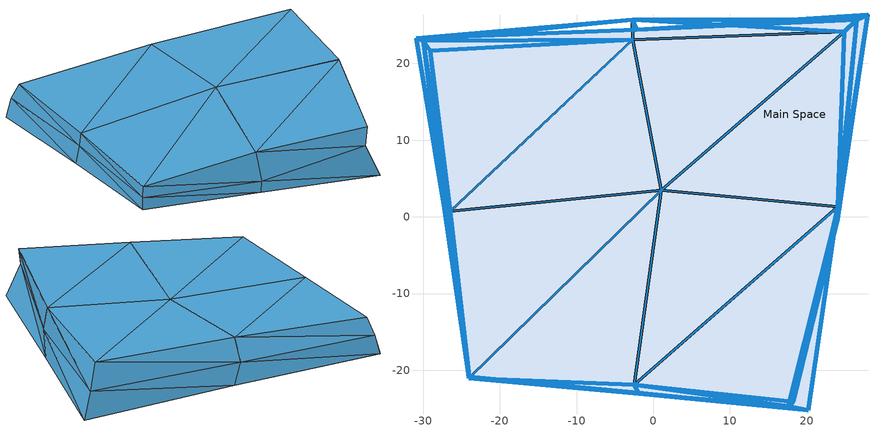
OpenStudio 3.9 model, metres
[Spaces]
Main Space
 floor ground (M16_300mm_heavyweight_concrete): -30.94,23.27 -5.18,-1.17 -27.25,1.2 z0; -5.18,-1.17 20.21,-25.2 -1.96,-22.93 z0; -27.25,1.2 -1.96,-22.93 -24.05,-20.83 z0; -5.18,-1.17 -1.96,-22.93 -27.25,1.2 z0; 28,26.34 23.94,0.39 -2.14,24.38 z0; 23.94,0.39 20.21,-25.2 -5.18,-1.17 z0; -2.14,24.38 -5.18,-1.17 -30.94,23.27 z0; 23.94,0.39 -5.18,-1.17 -2.14,24.38 z0
 wall outside (generic_window_frame): -24.05,-21.07,4.71 -26.5,0.75,5.99 -24.02,-20.82,2.35; -26.5,0.75,5.99 -29.08,21.69,6.87 -26.69,0.95,3.48; -24.02,-20.82,2.35 -26.69,0.95,3.48 -24.05,-20.83,0; -26.5,0.75,5.99 -26.69,0.95,3.48 -24.02,-20.82,2.35; 20.21,-25.2,0 -1.9,-23.09,2.27 -1.96,-22.93,0; -1.9,-23.09,2.27 -24.05,-21.07,4.71 -24.02,-20.82,2.35; -1.96,-22.93,0 -24.02,-20.82,2.35 -24.05,-20.83,0; -1.9,-23.09,2.27 -24.02,-20.82,2.35 -1.96,-22.93,0; -24.05,-20.83,0 -26.69,0.95,3.48 -27.25,1.2,0; -26.69,0.95,3.48 -29.08,21.69,6.87 -30.01,22.99,3.69; -27.25,1.2,0 -30.01,22.99,3.69 -30.94,23.27,0; -26.69,0.95,3.48 -30.01,22.99,3.69 -27.25,1.2,0; -24.05,-21.07,4.71 1.03,3.49,8.35 -26.5,0.75,5.99; 1.03,3.49,8.35 24.92,24.13,9.85 -2.7,23.07,8.86; -26.5,0.75,5.99 -2.7,23.07,8.86 -29.08,21.69,6.87; 1.03,3.49,8.35 -2.7,23.07,8.86 -26.5,0.75,5.99; 18.25,-24.09,9.5 -2.48,-21.91,7.6 17.58,-24.69,6.08; -2.48,-21.91,7.6 -24.05,-21.07,4.71 -1.9,-23.09,2.27; 17.58,-24.69,6.08 -1.9,-23.09,2.27 20.21,-25.2,0; -2.48,-21.91,7.6 -1.9,-23.09,2.27 17.58,-24.69,6.08; 18.25,-24.09,9.5 24.08,1.29,10.25 -2.48,-21.91,7.6; 24.08,1.29,10.25 24.92,24.13,9.85 1.03,3.49,8.35; -2.48,-21.91,7.6 1.03,3.49,8.35 -24.05,-21.07,4.71; 24.08,1.29,10.25 1.03,3.49,8.35 -2.48,-21.91,7.6; -29.08,21.69,6.87 -2.7,23.07,8.86 -30.01,22.99,3.69; -2.7,23.07,8.86 24.92,24.13,9.85 -2.75,25.68,4.99; -30.01,22.99,3.69 -2.75,25.68,4.99 -30.94,23.27,0; -2.7,23.07,8.86 -2.75,25.68,4.99 -30.01,22.99,3.69; -30.94,23.27,0 -2.75,25.68,4.99 -2.14,24.38,0; -2.75,25.68,4.99 24.92,24.13,9.85 26.54,25.69,5.15; -2.14,24.38,0 26.54,25.69,5.15 28,26.34,0; -2.75,25.68,4.99 26.54,25.69,5.15 -2.14,24.38,0; 28,26.34,0 24.05,-0.25,5.29 23.94,0.39,0; 24.05,-0.25,5.29 18.25,-24.09,9.5 17.58,-24.69,6.08; 23.94,0.39,0 17.58,-24.69,6.08 20.21,-25.2,0; 24.05,-0.25,5.29 17.58,-24.69,6.08 23.94,0.39,0; 24.92,24.13,9.85 24.08,1.29,10.25 26.54,25.69,5.15; 24.08,1.29,10.25 18.25,-24.09,9.5 24.05,-0.25,5.29; 26.54,25.69,5.15 24.05,-0.25,5.29 28,26.34,0; 24.08,1.29,10.25 24.05,-0.25,5.29 26.54,25.69,5.15
 window (low_iron_3mm): -24.05,-21.06,4.71 -26.5,0.74,5.99 -24.02,-20.81,2.35; -26.5,0.76,5.99 -29.08,21.68,6.87 -26.69,0.96,3.48; -24.02,-20.81,2.35 -26.69,0.94,3.48 -24.05,-20.82,0; -26.5,0.74,5.99 -26.69,0.94,3.48 -24.02,-20.81,2.35; 20.2,-25.2,0 -1.89,-23.09,2.27 -1.95,-22.93,0; -1.97,-22.93,0 -24.01,-20.82,2.35 -24.04,-20.83,0; -1.91,-23.08,2.27 -24.01,-20.82,2.35 -1.97,-22.93,0; 17.57,-24.69,6.08 -1.89,-23.09,2.27 20.2,-25.2,0; -2.48,-21.91,7.59 -1.89,-23.09,2.28 17.57,-24.69,6.08; -29.07,21.69,6.87 -2.71,23.07,8.86 -30,22.99,3.69; -30,22.99,3.69 -2.76,25.68,4.99 -30.93,23.27,0; -30.93,23.27,0 -2.76,25.68,4.99 -2.14,24.38,0; -2.74,25.68,4.99 24.91,24.13,9.85 26.53,25.69,5.16; -2.13,24.38,0 26.53,25.69,5.15 27.99,26.34,0; -2.74,25.68,4.99 26.53,25.69,5.15 -2.13,24.38,0; 28,26.33,0 24.05,-0.24,5.29 23.95,0.4,0; 24.05,-0.26,5.29 18.25,-24.08,9.49 17.59,-24.68,6.09; 23.94,0.38,0 17.59,-24.68,6.08 20.21,-25.19,0; 24.05,-0.26,5.29 17.59,-24.68,6.08 23.94,0.38,0; 24.92,24.12,9.85 24.08,1.3,10.25 26.54,25.68,5.16; 24.07,1.28,10.25 18.25,-24.08,9.5 24.05,-0.26,5.3; 26.54,25.68,5.15 24.05,-0.24,5.29 28,26.33,0; 24.08,1.3,10.25 24.05,-0.24,5.29 26.54,25.68,5.15
 window (clear_6mm): -1.91,-23.08,2.27 -24.04,-21.07,4.71 -24.01,-20.82,2.35; -24.05,-20.82,0 -26.69,0.94,3.47 -27.25,1.19,0; -26.69,0.96,3.48 -29.08,21.68,6.87 -30.01,22.98,3.69; -27.26,1.21,0 -30.01,22.98,3.69 -30.93,23.26,0; -26.69,0.96,3.48 -30.01,22.98,3.69 -27.26,1.21,0; 18.24,-24.09,9.49 -2.47,-21.91,7.6 17.57,-24.69,6.09; -2.49,-21.91,7.59 -24.04,-21.07,4.71 -1.91,-23.08,2.27
 skylight (low_iron_3mm): -24.05,-21.06,4.71 1.02,3.48,8.34 -26.49,0.75,5.99; 1.04,3.5,8.35 24.91,24.12,9.85 -2.69,23.06,8.86; -26.49,0.76,5.99 -2.71,23.06,8.86 -29.07,21.68,6.87; 1.02,3.49,8.35 -2.7,23.06,8.86 -26.49,0.76,5.99; 18.24,-24.09,9.5 24.07,1.28,10.25 -2.48,-21.91,7.6; 24.07,1.3,10.25 24.91,24.12,9.85 1.04,3.49,8.35; -2.49,-21.9,7.6 1.03,3.48,8.34 -24.04,-21.06,4.71; 24.07,1.29,10.25 1.04,3.48,8.35 -2.48,-21.9,7.6; -2.69,23.07,8.86 24.91,24.13,9.85 -2.74,25.68,5; -2.71,23.07,8.86 -2.76,25.68,4.99 -30,22.99,3.69
[Site:GroundTemperature:BuildingSurface]

[Construction]
clear_6mm: clear_6mm
M16_300mm_heavyweight_concrete: M16_300mm_heavyweight_concrete
low_iron_3mm: low_iron_3mm
generic_window_frame: generic_window_frame
[WindowMaterial:Glazing] Optical Data Type=SpectralAverage; Infrared Transmittance at Normal Incidence=0; Front Side Infrared Hemispherical Emissivity=0.84; Back Side Infrared Hemispherical Emissivity=0.84; Conductivity {W/m-K}=0.9
Name | Thickness {m} | Solar Transmittance at Normal Incidence | Front Side Solar Reflectance at Normal Incidence | Back Side Solar Reflectance at Normal Incidence | Visible Transmittance at Normal Incidence | Front Side Visible Reflectance at Normal Incidence | Back Side Visible Reflectance at Normal Incidence
clear_6mm | 0.006 | 0.775 | 0.071 | 0.071 | 0.881 | 0.08 | 0.08
low_iron_3mm | 0.003 | 0.899 | 0.079 | 0.079 | 0.913 | 0.082 | 0.082
[Material] Thermal Absorptance=0.9; Solar Absorptance=0.7; Visible Absorptance=0.7
Name | Roughness | Thickness {m} | Conductivity {W/m-K} | Density {kg/m3} | Specific Heat {J/kg-K}
M16_300mm_heavyweight_concrete | MediumRough | 0.3048 | 1.95 | 2240 | 900
generic_window_frame | MediumSmooth | 0.1 | 0.17 | 700 | 1000
[Space]
Main Space: Thermal Zone=Main Zone
[ThermalZone]
Main Zone: Primary Daylighting Control=Daylighting Control; Illuminance Map=Floor Illuminance Map; Thermostat=Thermostat Setpoint Dual Setpoint 1; Use Ideal Air Loads=No
[Sizing:Zone]
Main Zone: Zone Cooling Design Supply Air Temperature Input Method=SupplyAirTemperature; Zone Cooling Design Supply Air Temperature {C}=14; Zone Cooling Design Supply Air Temperature Difference {deltaC}=11.11; Zone Heating Design Supply Air Temperature Input Method=SupplyAirTemperature; Zone Heating Design Supply Air Temperature {C}=40; Zone Heating Design Supply Air Temperature Difference {deltaC}=11.11; Zone Cooling Design Supply Air Humidity Ratio {kg-H2O/kg-air}=0.0085; Zone Heating Design Supply Air Humidity Ratio {kg-H2O/kg-air}=0.008; Cooling Design Air Flow Method=DesignDay; Heating Design Air Flow Method=DesignDay; Account for Dedicated Outdoor Air System=No; Dedicated Outdoor Air System Control Strategy=NeutralSupplyAir; Dedicated Outdoor Air Low Setpoint Temperature for Design {C}=autosize; Dedicated Outdoor Air High Setpoint Temperature for Design {C}=autosize; Zone Load Sizing Method=Sensible Load Only No Latent Load; Zone Latent Cooling Design Supply Air Humidity Ratio Input Method=HumidityRatioDifference; Zone Cooling Design Supply Air Humidity Ratio Difference {kgWater/kgDryAir}=0.005; Zone Latent Heating Design Supply Air Humidity Ratio Input Method=HumidityRatioDifference; Zone Humidification Design Supply Air Humidity Ratio Difference {kgWater/kgDryAir}=0.005; Sizing Option=Coincident
[Zone equipment]
Main Zone: Zone HVAC Ideal Loads Air System 1
[ThermostatSetpoint:DualSetpoint]
Thermostat Setpoint Dual Setpoint 1: Heating Setpoint Temperature Schedule=Schedule Ruleset 1; Cooling Setpoint Temperature Schedule=Schedule Ruleset 2
[Daylighting:Control]
Daylighting Control: Space=Main Space; Position X-Coordinate {m}=-1.56463; Position Y-Coordinate {m}=0.801783; Position Z-Coordinate {m}=0.3
[Schedule:Ruleset]
Name | Default Day Schedule
Schedule Ruleset 1 | Schedule Day 1
Schedule Ruleset 2 | Schedule Day 2
[Schedule:Day]
Schedule Day 1; Schedule Day 2: 24, 0, 26.0095
